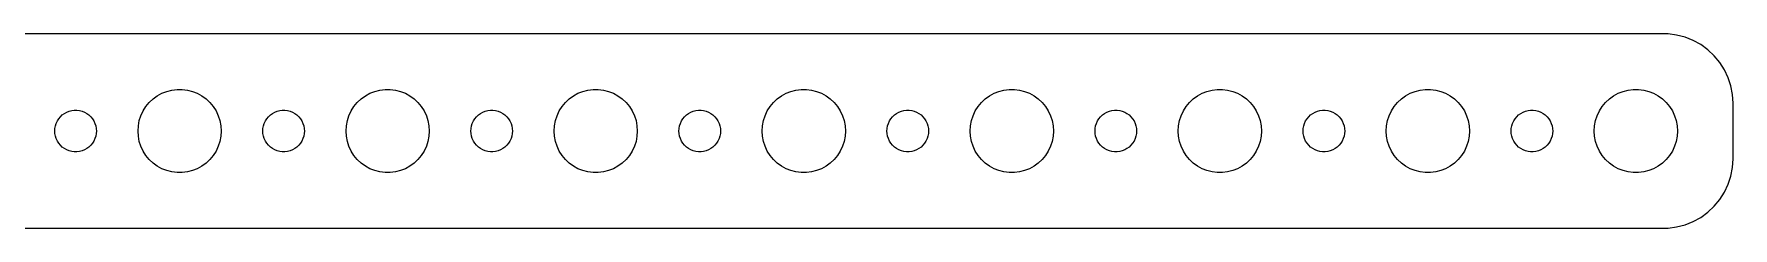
# Model space of a CAD drawing. Header units: metres. Extents: x -247 to 247, y 17 to 31.
# Drawn here: x 124.5 to 247, y 17 to 31 of the extents above; entities that cross this region are included whole.
import ezdxf

# ---------------------------------------------------------------- set-up
doc = ezdxf.new("R2010")
doc.units = ezdxf.units.M

msp = doc.modelspace()

# ---------------------------------------------------------------- linework, layer by layer
for p, q in [((242.314, 30.9901), (-242.314, 30.9901)), ((242.937, 30.9114), (242.314, 30.9901)), ((243.545, 30.7553), (242.937, 30.9114)), ((244.129, 30.5241), (243.545, 30.7553)), ((244.679, 30.2216), (244.129, 30.5241)), ((245.187, 29.8526), (244.679, 30.2216)), ((245.645, 29.4227), (245.187, 29.8526)), ((246.045, 28.9389), (245.645, 29.4227)), ((246.382, 28.4088), (246.045, 28.9389)), ((246.649, 27.8406), (246.382, 28.4088)), ((134.438, 26.9469), (134.812, 26.9941)), ((134.812, 26.9941), (135.188, 26.9941)), ((135.188, 26.9941), (135.562, 26.9469)), ((149.438, 26.9469), (149.812, 26.9941)), ((149.812, 26.9941), (150.188, 26.9941)), ((150.188, 26.9941), (150.562, 26.9469)), ((164.438, 26.9469), (164.812, 26.9941)), ((164.812, 26.9941), (165.188, 26.9941)), ((165.188, 26.9941), (165.562, 26.9469)), ((179.438, 26.9469), (179.812, 26.9941)), ((179.812, 26.9941), (180.188, 26.9941)), ((180.188, 26.9941), (180.562, 26.9469)), ((194.438, 26.9469), (194.812, 26.9941)), ((194.812, 26.9941), (195.188, 26.9941)), ((195.188, 26.9941), (195.562, 26.9469)), ((209.438, 26.9469), (209.812, 26.9941)), ((209.812, 26.9941), (210.188, 26.9941)), ((210.188, 26.9941), (210.562, 26.9469)), ((224.438, 26.9469), (224.812, 26.9941)), ((224.812, 26.9941), (225.188, 26.9941)), ((225.188, 26.9941), (225.562, 26.9469)), ((239.438, 26.9469), (239.812, 26.9941)), ((239.812, 26.9941), (240.188, 26.9941)), ((240.188, 26.9941), (240.562, 26.9469)), ((246.843, 27.2434), (246.649, 27.8406)), ((246.961, 26.6267), (246.843, 27.2434)), ((132.371, 25.4453), (132.573, 25.7634)), ((132.573, 25.7634), (132.813, 26.0536)), ((132.813, 26.0536), (133.088, 26.3115)), ((133.088, 26.3115), (133.393, 26.533)), ((133.393, 26.533), (133.723, 26.7145)), ((133.723, 26.7145), (134.073, 26.8532)), ((134.073, 26.8532), (134.438, 26.9469)), ((135.562, 26.9469), (135.927, 26.8532)), ((135.927, 26.8532), (136.277, 26.7145)), ((136.277, 26.7145), (136.607, 26.533)), ((136.607, 26.533), (136.912, 26.3115)), ((136.912, 26.3115), (137.187, 26.0536)), ((137.187, 26.0536), (137.427, 25.7634)), ((137.427, 25.7634), (137.629, 25.4453)), ((147.371, 25.4453), (147.573, 25.7634)), ((147.573, 25.7634), (147.813, 26.0536)), ((147.813, 26.0536), (148.088, 26.3115)), ((148.088, 26.3115), (148.393, 26.533)), ((148.393, 26.533), (148.723, 26.7145)), ((148.723, 26.7145), (149.073, 26.8532)), ((149.073, 26.8532), (149.438, 26.9469)), ((150.562, 26.9469), (150.927, 26.8532)), ((150.927, 26.8532), (151.277, 26.7145)), ((151.277, 26.7145), (151.607, 26.533)), ((151.607, 26.533), (151.912, 26.3115)), ((151.912, 26.3115), (152.187, 26.0536)), ((152.187, 26.0536), (152.427, 25.7634)), ((152.427, 25.7634), (152.629, 25.4453)), ((162.371, 25.4453), (162.573, 25.7634)), ((162.573, 25.7634), (162.813, 26.0536)), ((162.813, 26.0536), (163.088, 26.3115)), ((163.088, 26.3115), (163.393, 26.533)), ((163.393, 26.533), (163.723, 26.7145)), ((163.723, 26.7145), (164.073, 26.8532)), ((164.073, 26.8532), (164.438, 26.9469)), ((165.562, 26.9469), (165.927, 26.8532)), ((165.927, 26.8532), (166.277, 26.7145)), ((166.277, 26.7145), (166.607, 26.533)), ((166.607, 26.533), (166.912, 26.3115)), ((166.912, 26.3115), (167.187, 26.0536)), ((167.187, 26.0536), (167.427, 25.7634)), ((167.427, 25.7634), (167.629, 25.4453)), ((177.371, 25.4453), (177.573, 25.7634)), ((177.573, 25.7634), (177.813, 26.0536)), ((177.813, 26.0536), (178.088, 26.3115)), ((178.088, 26.3115), (178.393, 26.533)), ((178.393, 26.533), (178.723, 26.7145)), ((178.723, 26.7145), (179.073, 26.8532)), ((179.073, 26.8532), (179.438, 26.9469)), ((180.562, 26.9469), (180.927, 26.8532)), ((180.927, 26.8532), (181.277, 26.7145)), ((181.277, 26.7145), (181.607, 26.533)), ((181.607, 26.533), (181.912, 26.3115)), ((181.912, 26.3115), (182.187, 26.0536)), ((182.187, 26.0536), (182.427, 25.7634)), ((182.427, 25.7634), (182.629, 25.4453)), ((192.371, 25.4453), (192.573, 25.7634)), ((192.573, 25.7634), (192.813, 26.0536)), ((192.813, 26.0536), (193.088, 26.3115)), ((193.088, 26.3115), (193.393, 26.533)), ((193.393, 26.533), (193.723, 26.7145)), ((193.723, 26.7145), (194.073, 26.8532)), ((194.073, 26.8532), (194.438, 26.9469)), ((195.562, 26.9469), (195.927, 26.8532)), ((195.927, 26.8532), (196.277, 26.7145)), ((196.277, 26.7145), (196.607, 26.533)), ((196.607, 26.533), (196.912, 26.3115)), ((196.912, 26.3115), (197.187, 26.0536)), ((197.187, 26.0536), (197.427, 25.7634)), ((197.427, 25.7634), (197.629, 25.4453)), ((207.371, 25.4453), (207.573, 25.7634)), ((207.573, 25.7634), (207.813, 26.0536)), ((207.813, 26.0536), (208.088, 26.3115)), ((208.088, 26.3115), (208.393, 26.533)), ((208.393, 26.533), (208.723, 26.7145)), ((208.723, 26.7145), (209.073, 26.8532)), ((209.073, 26.8532), (209.438, 26.9469)), ((210.562, 26.9469), (210.927, 26.8532)), ((210.927, 26.8532), (211.277, 26.7145)), ((211.277, 26.7145), (211.607, 26.533)), ((211.607, 26.533), (211.912, 26.3115)), ((211.912, 26.3115), (212.187, 26.0536)), ((212.187, 26.0536), (212.427, 25.7634)), ((212.427, 25.7634), (212.629, 25.4453)), ((222.371, 25.4453), (222.573, 25.7634)), ((222.573, 25.7634), (222.813, 26.0536)), ((222.813, 26.0536), (223.088, 26.3115)), ((223.088, 26.3115), (223.393, 26.533)), ((223.393, 26.533), (223.723, 26.7145)), ((223.723, 26.7145), (224.073, 26.8532)), ((224.073, 26.8532), (224.438, 26.9469)), ((225.562, 26.9469), (225.927, 26.8532)), ((225.927, 26.8532), (226.277, 26.7145)), ((226.277, 26.7145), (226.607, 26.533)), ((226.607, 26.533), (226.912, 26.3115)), ((226.912, 26.3115), (227.187, 26.0536)), ((227.187, 26.0536), (227.427, 25.7634)), ((227.427, 25.7634), (227.629, 25.4453)), ((237.371, 25.4453), (237.573, 25.7634)), ((237.573, 25.7634), (237.813, 26.0536)), ((237.813, 26.0536), (238.088, 26.3115)), ((238.088, 26.3115), (238.393, 26.533)), ((238.393, 26.533), (238.723, 26.7145)), ((238.723, 26.7145), (239.073, 26.8532)), ((239.073, 26.8532), (239.438, 26.9469)), ((240.562, 26.9469), (240.927, 26.8532)), ((240.927, 26.8532), (241.277, 26.7145)), ((241.277, 26.7145), (241.607, 26.533)), ((241.607, 26.533), (241.912, 26.3115)), ((241.912, 26.3115), (242.187, 26.0536)), ((242.187, 26.0536), (242.427, 25.7634)), ((242.427, 25.7634), (242.629, 25.4453)), ((247, 26), (246.961, 26.6267)), ((247, 22), (247, 26)), ((126.047, 24.373), (126.105, 24.5522)), ((126.105, 24.5522), (126.186, 24.7226)), ((126.186, 24.7226), (126.286, 24.8817)), ((126.286, 24.8817), (126.407, 25.0268)), ((126.407, 25.0268), (126.544, 25.1558)), ((126.544, 25.1558), (126.696, 25.2665)), ((126.696, 25.2665), (126.861, 25.3572)), ((126.861, 25.3572), (127.036, 25.4266)), ((127.036, 25.4266), (127.219, 25.4734)), ((127.219, 25.4734), (127.406, 25.497)), ((127.406, 25.497), (127.594, 25.497)), ((127.594, 25.497), (127.781, 25.4734)), ((127.781, 25.4734), (127.964, 25.4266)), ((127.964, 25.4266), (128.139, 25.3572)), ((128.139, 25.3572), (128.304, 25.2665)), ((128.304, 25.2665), (128.456, 25.1558)), ((128.456, 25.1558), (128.593, 25.0268)), ((128.593, 25.0268), (128.714, 24.8817)), ((128.714, 24.8817), (128.814, 24.7226)), ((128.814, 24.7226), (128.895, 24.5522)), ((128.895, 24.5522), (128.953, 24.373)), ((132.024, 24.376), (132.094, 24.7461)), ((132.094, 24.7461), (132.211, 25.1044)), ((132.211, 25.1044), (132.371, 25.4453)), ((137.629, 25.4453), (137.789, 25.1044)), ((137.789, 25.1044), (137.906, 24.7461)), ((137.906, 24.7461), (137.976, 24.376)), ((141.047, 24.373), (141.105, 24.5522)), ((141.105, 24.5522), (141.186, 24.7226)), ((141.186, 24.7226), (141.286, 24.8817)), ((141.286, 24.8817), (141.407, 25.0268)), ((141.407, 25.0268), (141.544, 25.1558)), ((141.544, 25.1558), (141.696, 25.2665)), ((141.696, 25.2665), (141.861, 25.3572)), ((141.861, 25.3572), (142.036, 25.4266)), ((142.036, 25.4266), (142.219, 25.4734)), ((142.219, 25.4734), (142.406, 25.497)), ((142.406, 25.497), (142.594, 25.497)), ((142.594, 25.497), (142.781, 25.4734)), ((142.781, 25.4734), (142.964, 25.4266)), ((142.964, 25.4266), (143.139, 25.3572)), ((143.139, 25.3572), (143.304, 25.2665)), ((143.304, 25.2665), (143.456, 25.1558)), ((143.456, 25.1558), (143.593, 25.0268)), ((143.593, 25.0268), (143.714, 24.8817)), ((143.714, 24.8817), (143.814, 24.7226)), ((143.814, 24.7226), (143.895, 24.5522)), ((143.895, 24.5522), (143.953, 24.373)), ((147.024, 24.376), (147.094, 24.7461)), ((147.094, 24.7461), (147.211, 25.1044)), ((147.211, 25.1044), (147.371, 25.4453)), ((152.629, 25.4453), (152.789, 25.1044)), ((152.789, 25.1044), (152.906, 24.7461)), ((152.906, 24.7461), (152.976, 24.376)), ((156.047, 24.373), (156.105, 24.5522)), ((156.105, 24.5522), (156.186, 24.7226)), ((156.186, 24.7226), (156.286, 24.8817)), ((156.286, 24.8817), (156.407, 25.0268)), ((156.407, 25.0268), (156.544, 25.1558)), ((156.544, 25.1558), (156.696, 25.2665)), ((156.696, 25.2665), (156.861, 25.3572)), ((156.861, 25.3572), (157.036, 25.4266)), ((157.036, 25.4266), (157.219, 25.4734)), ((157.219, 25.4734), (157.406, 25.497)), ((157.406, 25.497), (157.594, 25.497)), ((157.594, 25.497), (157.781, 25.4734)), ((157.781, 25.4734), (157.964, 25.4266)), ((157.964, 25.4266), (158.139, 25.3572)), ((158.139, 25.3572), (158.304, 25.2665)), ((158.304, 25.2665), (158.456, 25.1558)), ((158.456, 25.1558), (158.593, 25.0268)), ((158.593, 25.0268), (158.714, 24.8817)), ((158.714, 24.8817), (158.814, 24.7226)), ((158.814, 24.7226), (158.895, 24.5522)), ((158.895, 24.5522), (158.953, 24.373)), ((162.024, 24.376), (162.094, 24.7461)), ((162.094, 24.7461), (162.211, 25.1044)), ((162.211, 25.1044), (162.371, 25.4453)), ((167.629, 25.4453), (167.789, 25.1044)), ((167.789, 25.1044), (167.906, 24.7461)), ((167.906, 24.7461), (167.976, 24.376)), ((171.047, 24.373), (171.105, 24.5522)), ((171.105, 24.5522), (171.186, 24.7226)), ((171.186, 24.7226), (171.286, 24.8817)), ((171.286, 24.8817), (171.407, 25.0268)), ((171.407, 25.0268), (171.544, 25.1558)), ((171.544, 25.1558), (171.696, 25.2665)), ((171.696, 25.2665), (171.861, 25.3572)), ((171.861, 25.3572), (172.036, 25.4266)), ((172.036, 25.4266), (172.219, 25.4734)), ((172.219, 25.4734), (172.406, 25.497)), ((172.406, 25.497), (172.594, 25.497)), ((172.594, 25.497), (172.781, 25.4734)), ((172.781, 25.4734), (172.964, 25.4266)), ((172.964, 25.4266), (173.139, 25.3572)), ((173.139, 25.3572), (173.304, 25.2665)), ((173.304, 25.2665), (173.456, 25.1558)), ((173.456, 25.1558), (173.593, 25.0268)), ((173.593, 25.0268), (173.714, 24.8817)), ((173.714, 24.8817), (173.814, 24.7226)), ((173.814, 24.7226), (173.895, 24.5522)), ((173.895, 24.5522), (173.953, 24.373)), ((177.024, 24.376), (177.094, 24.7461)), ((177.094, 24.7461), (177.211, 25.1044)), ((177.211, 25.1044), (177.371, 25.4453)), ((182.629, 25.4453), (182.789, 25.1044)), ((182.789, 25.1044), (182.906, 24.7461)), ((182.906, 24.7461), (182.976, 24.376)), ((186.047, 24.373), (186.105, 24.5522)), ((186.105, 24.5522), (186.186, 24.7226)), ((186.186, 24.7226), (186.286, 24.8817)), ((186.286, 24.8817), (186.407, 25.0268)), ((186.407, 25.0268), (186.544, 25.1558)), ((186.544, 25.1558), (186.696, 25.2665)), ((186.696, 25.2665), (186.861, 25.3572)), ((186.861, 25.3572), (187.036, 25.4266)), ((187.036, 25.4266), (187.219, 25.4734)), ((187.219, 25.4734), (187.406, 25.497)), ((187.406, 25.497), (187.594, 25.497)), ((187.594, 25.497), (187.781, 25.4734)), ((187.781, 25.4734), (187.964, 25.4266)), ((187.964, 25.4266), (188.139, 25.3572)), ((188.139, 25.3572), (188.304, 25.2665)), ((188.304, 25.2665), (188.456, 25.1558)), ((188.456, 25.1558), (188.593, 25.0268)), ((188.593, 25.0268), (188.714, 24.8817)), ((188.714, 24.8817), (188.814, 24.7226)), ((188.814, 24.7226), (188.895, 24.5522)), ((188.895, 24.5522), (188.953, 24.373)), ((192.024, 24.376), (192.094, 24.7461)), ((192.094, 24.7461), (192.211, 25.1044)), ((192.211, 25.1044), (192.371, 25.4453)), ((197.629, 25.4453), (197.789, 25.1044)), ((197.789, 25.1044), (197.906, 24.7461)), ((197.906, 24.7461), (197.976, 24.376)), ((201.047, 24.373), (201.105, 24.5522)), ((201.105, 24.5522), (201.186, 24.7226)), ((201.186, 24.7226), (201.286, 24.8817)), ((201.286, 24.8817), (201.407, 25.0268)), ((201.407, 25.0268), (201.544, 25.1558)), ((201.544, 25.1558), (201.696, 25.2665)), ((201.696, 25.2665), (201.861, 25.3572)), ((201.861, 25.3572), (202.036, 25.4266)), ((202.036, 25.4266), (202.219, 25.4734)), ((202.219, 25.4734), (202.406, 25.497)), ((202.406, 25.497), (202.594, 25.497)), ((202.594, 25.497), (202.781, 25.4734)), ((202.781, 25.4734), (202.964, 25.4266)), ((202.964, 25.4266), (203.139, 25.3572)), ((203.139, 25.3572), (203.304, 25.2665)), ((203.304, 25.2665), (203.456, 25.1558)), ((203.456, 25.1558), (203.593, 25.0268)), ((203.593, 25.0268), (203.714, 24.8817)), ((203.714, 24.8817), (203.814, 24.7226)), ((203.814, 24.7226), (203.895, 24.5522)), ((203.895, 24.5522), (203.953, 24.373)), ((207.024, 24.376), (207.094, 24.7461)), ((207.094, 24.7461), (207.211, 25.1044)), ((207.211, 25.1044), (207.371, 25.4453)), ((212.629, 25.4453), (212.789, 25.1044)), ((212.789, 25.1044), (212.906, 24.7461)), ((212.906, 24.7461), (212.976, 24.376)), ((216.047, 24.373), (216.105, 24.5522)), ((216.105, 24.5522), (216.186, 24.7226)), ((216.186, 24.7226), (216.286, 24.8817)), ((216.286, 24.8817), (216.407, 25.0268)), ((216.407, 25.0268), (216.544, 25.1558)), ((216.544, 25.1558), (216.696, 25.2665)), ((216.696, 25.2665), (216.861, 25.3572)), ((216.861, 25.3572), (217.036, 25.4266)), ((217.036, 25.4266), (217.219, 25.4734)), ((217.219, 25.4734), (217.406, 25.497)), ((217.406, 25.497), (217.594, 25.497)), ((217.594, 25.497), (217.781, 25.4734)), ((217.781, 25.4734), (217.964, 25.4266)), ((217.964, 25.4266), (218.139, 25.3572)), ((218.139, 25.3572), (218.304, 25.2665)), ((218.304, 25.2665), (218.456, 25.1558)), ((218.456, 25.1558), (218.593, 25.0268)), ((218.593, 25.0268), (218.714, 24.8817)), ((218.714, 24.8817), (218.814, 24.7226)), ((218.814, 24.7226), (218.895, 24.5522)), ((218.895, 24.5522), (218.953, 24.373)), ((222.024, 24.376), (222.094, 24.7461)), ((222.094, 24.7461), (222.211, 25.1044)), ((222.211, 25.1044), (222.371, 25.4453)), ((227.629, 25.4453), (227.789, 25.1044)), ((227.789, 25.1044), (227.906, 24.7461)), ((227.906, 24.7461), (227.976, 24.376)), ((231.047, 24.373), (231.105, 24.5522)), ((231.105, 24.5522), (231.186, 24.7226)), ((231.186, 24.7226), (231.286, 24.8817)), ((231.286, 24.8817), (231.407, 25.0268)), ((231.407, 25.0268), (231.544, 25.1558)), ((231.544, 25.1558), (231.696, 25.2665)), ((231.696, 25.2665), (231.861, 25.3572)), ((231.861, 25.3572), (232.036, 25.4266)), ((232.036, 25.4266), (232.219, 25.4734)), ((232.219, 25.4734), (232.406, 25.497)), ((232.406, 25.497), (232.594, 25.497)), ((232.594, 25.497), (232.781, 25.4734)), ((232.781, 25.4734), (232.964, 25.4266)), ((232.964, 25.4266), (233.139, 25.3572)), ((233.139, 25.3572), (233.304, 25.2665)), ((233.304, 25.2665), (233.456, 25.1558)), ((233.456, 25.1558), (233.593, 25.0268)), ((233.593, 25.0268), (233.714, 24.8817)), ((233.714, 24.8817), (233.814, 24.7226)), ((233.814, 24.7226), (233.895, 24.5522)), ((233.895, 24.5522), (233.953, 24.373)), ((237.024, 24.376), (237.094, 24.7461)), ((237.094, 24.7461), (237.211, 25.1044)), ((237.211, 25.1044), (237.371, 25.4453)), ((242.629, 25.4453), (242.789, 25.1044)), ((242.789, 25.1044), (242.906, 24.7461)), ((242.906, 24.7461), (242.976, 24.376)), ((126, 24), (126.012, 24.188)), ((126.012, 23.812), (126, 24)), ((126.012, 24.188), (126.047, 24.373)), ((126.047, 23.627), (126.012, 23.812)), ((126.105, 23.4478), (126.047, 23.627)), ((126.186, 23.2774), (126.105, 23.4478)), ((126.286, 23.1183), (126.186, 23.2774)), ((128.814, 23.2774), (128.714, 23.1183)), ((128.895, 23.4478), (128.814, 23.2774)), ((128.953, 23.627), (128.895, 23.4478)), ((128.953, 24.373), (128.988, 24.188)), ((128.988, 23.812), (128.953, 23.627)), ((128.988, 24.188), (129, 24)), ((129, 24), (128.988, 23.812)), ((132, 24), (132.024, 24.376)), ((132.024, 23.624), (132, 24)), ((132.094, 23.2539), (132.024, 23.624)), ((137.976, 23.624), (137.906, 23.2539)), ((137.976, 24.376), (138, 24)), ((138, 24), (137.976, 23.624)), ((141, 24), (141.012, 24.188)), ((141.012, 23.812), (141, 24)), ((141.012, 24.188), (141.047, 24.373)), ((141.047, 23.627), (141.012, 23.812)), ((141.105, 23.4478), (141.047, 23.627)), ((141.186, 23.2774), (141.105, 23.4478)), ((141.286, 23.1183), (141.186, 23.2774)), ((143.814, 23.2774), (143.714, 23.1183)), ((143.895, 23.4478), (143.814, 23.2774)), ((143.953, 23.627), (143.895, 23.4478)), ((143.953, 24.373), (143.988, 24.188)), ((143.988, 23.812), (143.953, 23.627)), ((143.988, 24.188), (144, 24)), ((144, 24), (143.988, 23.812)), ((147, 24), (147.024, 24.376)), ((147.024, 23.624), (147, 24)), ((147.094, 23.2539), (147.024, 23.624)), ((152.976, 23.624), (152.906, 23.2539)), ((152.976, 24.376), (153, 24)), ((153, 24), (152.976, 23.624)), ((156, 24), (156.012, 24.188)), ((156.012, 23.812), (156, 24)), ((156.012, 24.188), (156.047, 24.373)), ((156.047, 23.627), (156.012, 23.812)), ((156.105, 23.4478), (156.047, 23.627)), ((156.186, 23.2774), (156.105, 23.4478)), ((156.286, 23.1183), (156.186, 23.2774)), ((158.814, 23.2774), (158.714, 23.1183)), ((158.895, 23.4478), (158.814, 23.2774)), ((158.953, 23.627), (158.895, 23.4478)), ((158.953, 24.373), (158.988, 24.188)), ((158.988, 23.812), (158.953, 23.627)), ((158.988, 24.188), (159, 24)), ((159, 24), (158.988, 23.812)), ((162, 24), (162.024, 24.376)), ((162.024, 23.624), (162, 24)), ((162.094, 23.2539), (162.024, 23.624)), ((167.976, 23.624), (167.906, 23.2539)), ((167.976, 24.376), (168, 24)), ((168, 24), (167.976, 23.624)), ((171, 24), (171.012, 24.188)), ((171.012, 23.812), (171, 24)), ((171.012, 24.188), (171.047, 24.373)), ((171.047, 23.627), (171.012, 23.812)), ((171.105, 23.4478), (171.047, 23.627)), ((171.186, 23.2774), (171.105, 23.4478)), ((171.286, 23.1183), (171.186, 23.2774)), ((173.814, 23.2774), (173.714, 23.1183)), ((173.895, 23.4478), (173.814, 23.2774)), ((173.953, 23.627), (173.895, 23.4478)), ((173.953, 24.373), (173.988, 24.188)), ((173.988, 23.812), (173.953, 23.627)), ((173.988, 24.188), (174, 24)), ((174, 24), (173.988, 23.812)), ((177, 24), (177.024, 24.376)), ((177.024, 23.624), (177, 24)), ((177.094, 23.2539), (177.024, 23.624)), ((182.976, 23.624), (182.906, 23.2539)), ((182.976, 24.376), (183, 24)), ((183, 24), (182.976, 23.624)), ((186, 24), (186.012, 24.188)), ((186.012, 23.812), (186, 24)), ((186.012, 24.188), (186.047, 24.373)), ((186.047, 23.627), (186.012, 23.812)), ((186.105, 23.4478), (186.047, 23.627)), ((186.186, 23.2774), (186.105, 23.4478)), ((186.286, 23.1183), (186.186, 23.2774)), ((188.814, 23.2774), (188.714, 23.1183)), ((188.895, 23.4478), (188.814, 23.2774)), ((188.953, 23.627), (188.895, 23.4478)), ((188.953, 24.373), (188.988, 24.188)), ((188.988, 23.812), (188.953, 23.627)), ((188.988, 24.188), (189, 24)), ((189, 24), (188.988, 23.812)), ((192, 24), (192.024, 24.376)), ((192.024, 23.624), (192, 24)), ((192.094, 23.2539), (192.024, 23.624)), ((197.976, 23.624), (197.906, 23.2539)), ((197.976, 24.376), (198, 24)), ((198, 24), (197.976, 23.624)), ((201, 24), (201.012, 24.188)), ((201.012, 23.812), (201, 24)), ((201.012, 24.188), (201.047, 24.373)), ((201.047, 23.627), (201.012, 23.812)), ((201.105, 23.4478), (201.047, 23.627)), ((201.186, 23.2774), (201.105, 23.4478)), ((201.286, 23.1183), (201.186, 23.2774)), ((203.814, 23.2774), (203.714, 23.1183)), ((203.895, 23.4478), (203.814, 23.2774)), ((203.953, 23.627), (203.895, 23.4478)), ((203.953, 24.373), (203.988, 24.188)), ((203.988, 23.812), (203.953, 23.627)), ((203.988, 24.188), (204, 24)), ((204, 24), (203.988, 23.812)), ((207, 24), (207.024, 24.376)), ((207.024, 23.624), (207, 24)), ((207.094, 23.2539), (207.024, 23.624)), ((212.976, 23.624), (212.906, 23.2539)), ((212.976, 24.376), (213, 24)), ((213, 24), (212.976, 23.624)), ((216, 24), (216.012, 24.188)), ((216.012, 23.812), (216, 24)), ((216.012, 24.188), (216.047, 24.373)), ((216.047, 23.627), (216.012, 23.812)), ((216.105, 23.4478), (216.047, 23.627)), ((216.186, 23.2774), (216.105, 23.4478)), ((216.286, 23.1183), (216.186, 23.2774)), ((218.814, 23.2774), (218.714, 23.1183)), ((218.895, 23.4478), (218.814, 23.2774)), ((218.953, 23.627), (218.895, 23.4478)), ((218.953, 24.373), (218.988, 24.188)), ((218.988, 23.812), (218.953, 23.627)), ((218.988, 24.188), (219, 24)), ((219, 24), (218.988, 23.812)), ((222, 24), (222.024, 24.376)), ((222.024, 23.624), (222, 24)), ((222.094, 23.2539), (222.024, 23.624)), ((227.976, 23.624), (227.906, 23.2539)), ((227.976, 24.376), (228, 24)), ((228, 24), (227.976, 23.624)), ((231, 24), (231.012, 24.188)), ((231.012, 23.812), (231, 24)), ((231.012, 24.188), (231.047, 24.373)), ((231.047, 23.627), (231.012, 23.812)), ((231.105, 23.4478), (231.047, 23.627)), ((231.186, 23.2774), (231.105, 23.4478)), ((231.286, 23.1183), (231.186, 23.2774)), ((233.814, 23.2774), (233.714, 23.1183)), ((233.895, 23.4478), (233.814, 23.2774)), ((233.953, 23.627), (233.895, 23.4478)), ((233.953, 24.373), (233.988, 24.188)), ((233.988, 23.812), (233.953, 23.627)), ((233.988, 24.188), (234, 24)), ((234, 24), (233.988, 23.812)), ((237, 24), (237.024, 24.376)), ((237.024, 23.624), (237, 24)), ((237.094, 23.2539), (237.024, 23.624)), ((242.976, 23.624), (242.906, 23.2539)), ((242.976, 24.376), (243, 24)), ((243, 24), (242.976, 23.624)), ((126.407, 22.9732), (126.286, 23.1183)), ((126.544, 22.8442), (126.407, 22.9732)), ((126.696, 22.7335), (126.544, 22.8442)), ((126.861, 22.6428), (126.696, 22.7335)), ((127.036, 22.5734), (126.861, 22.6428)), ((127.219, 22.5266), (127.036, 22.5734)), ((127.406, 22.503), (127.219, 22.5266)), ((127.594, 22.503), (127.406, 22.503)), ((127.781, 22.5266), (127.594, 22.503)), ((127.964, 22.5734), (127.781, 22.5266)), ((128.139, 22.6428), (127.964, 22.5734)), ((128.304, 22.7335), (128.139, 22.6428)), ((128.456, 22.8442), (128.304, 22.7335)), ((128.593, 22.9732), (128.456, 22.8442)), ((128.714, 23.1183), (128.593, 22.9732)), ((132.211, 22.8956), (132.094, 23.2539)), ((132.371, 22.5547), (132.211, 22.8956)), ((132.573, 22.2366), (132.371, 22.5547)), ((132.813, 21.9464), (132.573, 22.2366)), ((137.427, 22.2366), (137.187, 21.9464)), ((137.629, 22.5547), (137.427, 22.2366)), ((137.789, 22.8956), (137.629, 22.5547)), ((137.906, 23.2539), (137.789, 22.8956)), ((141.407, 22.9732), (141.286, 23.1183)), ((141.544, 22.8442), (141.407, 22.9732)), ((141.696, 22.7335), (141.544, 22.8442)), ((141.861, 22.6428), (141.696, 22.7335)), ((142.036, 22.5734), (141.861, 22.6428)), ((142.219, 22.5266), (142.036, 22.5734)), ((142.406, 22.503), (142.219, 22.5266)), ((142.594, 22.503), (142.406, 22.503)), ((142.781, 22.5266), (142.594, 22.503)), ((142.964, 22.5734), (142.781, 22.5266)), ((143.139, 22.6428), (142.964, 22.5734)), ((143.304, 22.7335), (143.139, 22.6428)), ((143.456, 22.8442), (143.304, 22.7335)), ((143.593, 22.9732), (143.456, 22.8442)), ((143.714, 23.1183), (143.593, 22.9732)), ((147.211, 22.8956), (147.094, 23.2539)), ((147.371, 22.5547), (147.211, 22.8956)), ((147.573, 22.2366), (147.371, 22.5547)), ((147.813, 21.9464), (147.573, 22.2366)), ((152.427, 22.2366), (152.187, 21.9464)), ((152.629, 22.5547), (152.427, 22.2366)), ((152.789, 22.8956), (152.629, 22.5547)), ((152.906, 23.2539), (152.789, 22.8956)), ((156.407, 22.9732), (156.286, 23.1183)), ((156.544, 22.8442), (156.407, 22.9732)), ((156.696, 22.7335), (156.544, 22.8442)), ((156.861, 22.6428), (156.696, 22.7335)), ((157.036, 22.5734), (156.861, 22.6428)), ((157.219, 22.5266), (157.036, 22.5734)), ((157.406, 22.503), (157.219, 22.5266)), ((157.594, 22.503), (157.406, 22.503)), ((157.781, 22.5266), (157.594, 22.503)), ((157.964, 22.5734), (157.781, 22.5266)), ((158.139, 22.6428), (157.964, 22.5734)), ((158.304, 22.7335), (158.139, 22.6428)), ((158.456, 22.8442), (158.304, 22.7335)), ((158.593, 22.9732), (158.456, 22.8442)), ((158.714, 23.1183), (158.593, 22.9732)), ((162.211, 22.8956), (162.094, 23.2539)), ((162.371, 22.5547), (162.211, 22.8956)), ((162.573, 22.2366), (162.371, 22.5547)), ((162.813, 21.9464), (162.573, 22.2366)), ((167.427, 22.2366), (167.187, 21.9464)), ((167.629, 22.5547), (167.427, 22.2366)), ((167.789, 22.8956), (167.629, 22.5547)), ((167.906, 23.2539), (167.789, 22.8956)), ((171.407, 22.9732), (171.286, 23.1183)), ((171.544, 22.8442), (171.407, 22.9732)), ((171.696, 22.7335), (171.544, 22.8442)), ((171.861, 22.6428), (171.696, 22.7335)), ((172.036, 22.5734), (171.861, 22.6428)), ((172.219, 22.5266), (172.036, 22.5734)), ((172.406, 22.503), (172.219, 22.5266)), ((172.594, 22.503), (172.406, 22.503)), ((172.781, 22.5266), (172.594, 22.503)), ((172.964, 22.5734), (172.781, 22.5266)), ((173.139, 22.6428), (172.964, 22.5734)), ((173.304, 22.7335), (173.139, 22.6428)), ((173.456, 22.8442), (173.304, 22.7335)), ((173.593, 22.9732), (173.456, 22.8442)), ((173.714, 23.1183), (173.593, 22.9732)), ((177.211, 22.8956), (177.094, 23.2539)), ((177.371, 22.5547), (177.211, 22.8956)), ((177.573, 22.2366), (177.371, 22.5547)), ((177.813, 21.9464), (177.573, 22.2366)), ((182.427, 22.2366), (182.187, 21.9464)), ((182.629, 22.5547), (182.427, 22.2366)), ((182.789, 22.8956), (182.629, 22.5547)), ((182.906, 23.2539), (182.789, 22.8956)), ((186.407, 22.9732), (186.286, 23.1183)), ((186.544, 22.8442), (186.407, 22.9732)), ((186.696, 22.7335), (186.544, 22.8442)), ((186.861, 22.6428), (186.696, 22.7335)), ((187.036, 22.5734), (186.861, 22.6428)), ((187.219, 22.5266), (187.036, 22.5734)), ((187.406, 22.503), (187.219, 22.5266)), ((187.594, 22.503), (187.406, 22.503)), ((187.781, 22.5266), (187.594, 22.503)), ((187.964, 22.5734), (187.781, 22.5266)), ((188.139, 22.6428), (187.964, 22.5734)), ((188.304, 22.7335), (188.139, 22.6428)), ((188.456, 22.8442), (188.304, 22.7335)), ((188.593, 22.9732), (188.456, 22.8442)), ((188.714, 23.1183), (188.593, 22.9732)), ((192.211, 22.8956), (192.094, 23.2539)), ((192.371, 22.5547), (192.211, 22.8956)), ((192.573, 22.2366), (192.371, 22.5547)), ((192.813, 21.9464), (192.573, 22.2366)), ((197.427, 22.2366), (197.187, 21.9464)), ((197.629, 22.5547), (197.427, 22.2366)), ((197.789, 22.8956), (197.629, 22.5547)), ((197.906, 23.2539), (197.789, 22.8956)), ((201.407, 22.9732), (201.286, 23.1183)), ((201.544, 22.8442), (201.407, 22.9732)), ((201.696, 22.7335), (201.544, 22.8442)), ((201.861, 22.6428), (201.696, 22.7335)), ((202.036, 22.5734), (201.861, 22.6428)), ((202.219, 22.5266), (202.036, 22.5734)), ((202.406, 22.503), (202.219, 22.5266)), ((202.594, 22.503), (202.406, 22.503)), ((202.781, 22.5266), (202.594, 22.503)), ((202.964, 22.5734), (202.781, 22.5266)), ((203.139, 22.6428), (202.964, 22.5734)), ((203.304, 22.7335), (203.139, 22.6428)), ((203.456, 22.8442), (203.304, 22.7335)), ((203.593, 22.9732), (203.456, 22.8442)), ((203.714, 23.1183), (203.593, 22.9732)), ((207.211, 22.8956), (207.094, 23.2539)), ((207.371, 22.5547), (207.211, 22.8956)), ((207.573, 22.2366), (207.371, 22.5547)), ((207.813, 21.9464), (207.573, 22.2366)), ((212.427, 22.2366), (212.187, 21.9464)), ((212.629, 22.5547), (212.427, 22.2366)), ((212.789, 22.8956), (212.629, 22.5547)), ((212.906, 23.2539), (212.789, 22.8956)), ((216.407, 22.9732), (216.286, 23.1183)), ((216.544, 22.8442), (216.407, 22.9732)), ((216.696, 22.7335), (216.544, 22.8442)), ((216.861, 22.6428), (216.696, 22.7335)), ((217.036, 22.5734), (216.861, 22.6428)), ((217.219, 22.5266), (217.036, 22.5734)), ((217.406, 22.503), (217.219, 22.5266)), ((217.594, 22.503), (217.406, 22.503)), ((217.781, 22.5266), (217.594, 22.503)), ((217.964, 22.5734), (217.781, 22.5266)), ((218.139, 22.6428), (217.964, 22.5734)), ((218.304, 22.7335), (218.139, 22.6428)), ((218.456, 22.8442), (218.304, 22.7335)), ((218.593, 22.9732), (218.456, 22.8442)), ((218.714, 23.1183), (218.593, 22.9732)), ((222.211, 22.8956), (222.094, 23.2539)), ((222.371, 22.5547), (222.211, 22.8956)), ((222.573, 22.2366), (222.371, 22.5547)), ((222.813, 21.9464), (222.573, 22.2366)), ((227.427, 22.2366), (227.187, 21.9464)), ((227.629, 22.5547), (227.427, 22.2366)), ((227.789, 22.8956), (227.629, 22.5547)), ((227.906, 23.2539), (227.789, 22.8956)), ((231.407, 22.9732), (231.286, 23.1183)), ((231.544, 22.8442), (231.407, 22.9732)), ((231.696, 22.7335), (231.544, 22.8442)), ((231.861, 22.6428), (231.696, 22.7335)), ((232.036, 22.5734), (231.861, 22.6428)), ((232.219, 22.5266), (232.036, 22.5734)), ((232.406, 22.503), (232.219, 22.5266)), ((232.594, 22.503), (232.406, 22.503)), ((232.781, 22.5266), (232.594, 22.503)), ((232.964, 22.5734), (232.781, 22.5266)), ((233.139, 22.6428), (232.964, 22.5734)), ((233.304, 22.7335), (233.139, 22.6428)), ((233.456, 22.8442), (233.304, 22.7335)), ((233.593, 22.9732), (233.456, 22.8442)), ((233.714, 23.1183), (233.593, 22.9732)), ((237.211, 22.8956), (237.094, 23.2539)), ((237.371, 22.5547), (237.211, 22.8956)), ((237.573, 22.2366), (237.371, 22.5547)), ((237.813, 21.9464), (237.573, 22.2366)), ((242.427, 22.2366), (242.187, 21.9464)), ((242.629, 22.5547), (242.427, 22.2366)), ((242.789, 22.8956), (242.629, 22.5547)), ((242.906, 23.2539), (242.789, 22.8956)), ((133.088, 21.6885), (132.813, 21.9464)), ((133.393, 21.467), (133.088, 21.6885)), ((133.723, 21.2855), (133.393, 21.467)), ((134.073, 21.1468), (133.723, 21.2855)), ((134.438, 21.0531), (134.073, 21.1468)), ((134.812, 21.0059), (134.438, 21.0531)), ((135.188, 21.0059), (134.812, 21.0059)), ((135.562, 21.0531), (135.188, 21.0059)), ((135.927, 21.1468), (135.562, 21.0531)), ((136.277, 21.2855), (135.927, 21.1468)), ((136.607, 21.467), (136.277, 21.2855)), ((136.912, 21.6885), (136.607, 21.467)), ((137.187, 21.9464), (136.912, 21.6885)), ((148.088, 21.6885), (147.813, 21.9464)), ((148.393, 21.467), (148.088, 21.6885)), ((148.723, 21.2855), (148.393, 21.467)), ((149.073, 21.1468), (148.723, 21.2855)), ((149.438, 21.0531), (149.073, 21.1468)), ((149.812, 21.0059), (149.438, 21.0531)), ((150.188, 21.0059), (149.812, 21.0059)), ((150.562, 21.0531), (150.188, 21.0059)), ((150.927, 21.1468), (150.562, 21.0531)), ((151.277, 21.2855), (150.927, 21.1468)), ((151.607, 21.467), (151.277, 21.2855)), ((151.912, 21.6885), (151.607, 21.467)), ((152.187, 21.9464), (151.912, 21.6885)), ((163.088, 21.6885), (162.813, 21.9464)), ((163.393, 21.467), (163.088, 21.6885)), ((163.723, 21.2855), (163.393, 21.467)), ((164.073, 21.1468), (163.723, 21.2855)), ((164.438, 21.0531), (164.073, 21.1468)), ((164.812, 21.0059), (164.438, 21.0531)), ((165.188, 21.0059), (164.812, 21.0059)), ((165.562, 21.0531), (165.188, 21.0059)), ((165.927, 21.1468), (165.562, 21.0531)), ((166.277, 21.2855), (165.927, 21.1468)), ((166.607, 21.467), (166.277, 21.2855)), ((166.912, 21.6885), (166.607, 21.467)), ((167.187, 21.9464), (166.912, 21.6885)), ((178.088, 21.6885), (177.813, 21.9464)), ((178.393, 21.467), (178.088, 21.6885)), ((178.723, 21.2855), (178.393, 21.467)), ((179.073, 21.1468), (178.723, 21.2855)), ((179.438, 21.0531), (179.073, 21.1468)), ((179.812, 21.0059), (179.438, 21.0531)), ((180.188, 21.0059), (179.812, 21.0059)), ((180.562, 21.0531), (180.188, 21.0059)), ((180.927, 21.1468), (180.562, 21.0531)), ((181.277, 21.2855), (180.927, 21.1468)), ((181.607, 21.467), (181.277, 21.2855)), ((181.912, 21.6885), (181.607, 21.467)), ((182.187, 21.9464), (181.912, 21.6885)), ((193.088, 21.6885), (192.813, 21.9464)), ((193.393, 21.467), (193.088, 21.6885)), ((193.723, 21.2855), (193.393, 21.467)), ((194.073, 21.1468), (193.723, 21.2855)), ((194.438, 21.0531), (194.073, 21.1468)), ((194.812, 21.0059), (194.438, 21.0531)), ((195.188, 21.0059), (194.812, 21.0059)), ((195.562, 21.0531), (195.188, 21.0059)), ((195.927, 21.1468), (195.562, 21.0531)), ((196.277, 21.2855), (195.927, 21.1468)), ((196.607, 21.467), (196.277, 21.2855)), ((196.912, 21.6885), (196.607, 21.467)), ((197.187, 21.9464), (196.912, 21.6885)), ((208.088, 21.6885), (207.813, 21.9464)), ((208.393, 21.467), (208.088, 21.6885)), ((208.723, 21.2855), (208.393, 21.467)), ((209.073, 21.1468), (208.723, 21.2855)), ((209.438, 21.0531), (209.073, 21.1468)), ((209.812, 21.0059), (209.438, 21.0531)), ((210.188, 21.0059), (209.812, 21.0059)), ((210.562, 21.0531), (210.188, 21.0059)), ((210.927, 21.1468), (210.562, 21.0531)), ((211.277, 21.2855), (210.927, 21.1468)), ((211.607, 21.467), (211.277, 21.2855)), ((211.912, 21.6885), (211.607, 21.467)), ((212.187, 21.9464), (211.912, 21.6885)), ((223.088, 21.6885), (222.813, 21.9464)), ((223.393, 21.467), (223.088, 21.6885)), ((223.723, 21.2855), (223.393, 21.467)), ((224.073, 21.1468), (223.723, 21.2855)), ((224.438, 21.0531), (224.073, 21.1468)), ((224.812, 21.0059), (224.438, 21.0531)), ((225.188, 21.0059), (224.812, 21.0059)), ((225.562, 21.0531), (225.188, 21.0059)), ((225.927, 21.1468), (225.562, 21.0531)), ((226.277, 21.2855), (225.927, 21.1468)), ((226.607, 21.467), (226.277, 21.2855)), ((226.912, 21.6885), (226.607, 21.467)), ((227.187, 21.9464), (226.912, 21.6885)), ((238.088, 21.6885), (237.813, 21.9464)), ((238.393, 21.467), (238.088, 21.6885)), ((238.723, 21.2855), (238.393, 21.467)), ((239.073, 21.1468), (238.723, 21.2855)), ((239.438, 21.0531), (239.073, 21.1468)), ((239.812, 21.0059), (239.438, 21.0531)), ((240.188, 21.0059), (239.812, 21.0059)), ((240.562, 21.0531), (240.188, 21.0059)), ((240.927, 21.1468), (240.562, 21.0531)), ((241.277, 21.2855), (240.927, 21.1468)), ((241.607, 21.467), (241.277, 21.2855)), ((241.912, 21.6885), (241.607, 21.467)), ((242.187, 21.9464), (241.912, 21.6885)), ((246.843, 20.7566), (246.961, 21.3733)), ((246.961, 21.3733), (247, 22)), ((246.382, 19.5912), (246.649, 20.1594)), ((246.649, 20.1594), (246.843, 20.7566)), ((245.187, 18.1474), (245.645, 18.5773)), ((245.645, 18.5773), (246.045, 19.0611)), ((246.045, 19.0611), (246.382, 19.5912)), ((242.937, 17.0886), (243.545, 17.2447)), ((243.545, 17.2447), (244.129, 17.4759)), ((244.129, 17.4759), (244.679, 17.7784)), ((244.679, 17.7784), (245.187, 18.1474)), ((-242.314, 17.0099), (242.314, 17.0099)), ((242.314, 17.0099), (242.937, 17.0886))]:
    msp.add_line(p, q)

doc.saveas('drawing.dxf')
